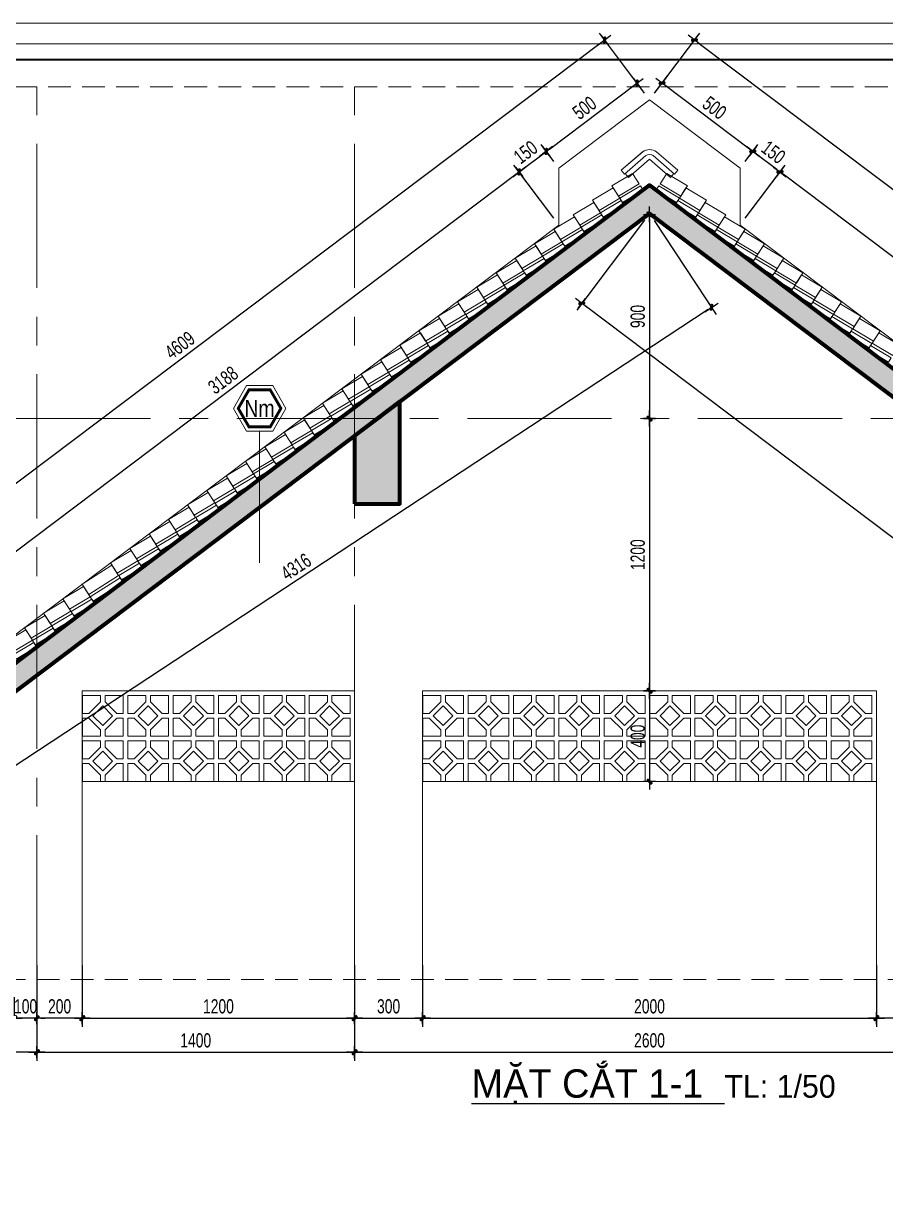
# Model space of a CAD drawing. Header units: inches. Extents: x 88947 to 296847, y 35049 to 161062.
# Drawn here: x 254366 to 258167, y 134927 to 140060 of the extents above; entities that cross this region are included whole.
import ezdxf

# ---------------------------------------------------------------- set-up
doc = ezdxf.new("R2010")
doc.units = ezdxf.units.IN
doc.header["$MEASUREMENT"] = 0
doc.header["$PDMODE"] = 1
for name, pattern in [('ACAD_ISO03W100', [30, 12, -18]), ('CENTER', [50.8, 31.75, -6.35, 6.35, -6.35]), ('DASHED', [0.75, 0.5, -0.25])]:
    doc.linetypes.add(name, pattern=pattern)
for name, color, linetype, lineweight in [('A-Dims', 145, 'Continuous', 25), ('A-Text', 30, 'Continuous', 9), ('A-Wall', 2, 'Continuous', 35), ('DIM', 7, 'Continuous', 25), ('HACTH', 8, 'Continuous', 5), ('KHUNG 1', 6, 'Continuous', 70), ('KHUNG 2', 144, 'Continuous', 18), ('KY HIEU', 4, 'Continuous', 25), ('NETMANH', 192, 'Continuous', 18), ('THAY', 3, 'Continuous', 18), ('TRUC', 252, 'ACAD_ISO03W100', 13)]:
    doc.layers.add(name, color=color, linetype=linetype, lineweight=lineweight)
doc.layers.add('text', color=2, linetype='Continuous')
doc.styles.add('DDCo-B-Helve-condense', font='VHELVCB.TTF')
doc.styles.add('FRANKO', font='VFRANKO.TTF')
doc.styles.add('VNI-HELVE-CONDENSE', font='VNARIAL.TTF', dxfattribs={"width": 0.7})
doc.dimstyles.new('TAS-50', dxfattribs={"dimscale": 25, "dimtxt": 2.5, "dimasz": 0.7, "dimexe": 1.5, "dimexo": 1.5, "dimgap": 0.8, "dimtad": 1, "dimdec": 0, "dimzin": 3, "dimdsep": 46, "dimtxsty": 'VNI-HELVE-CONDENSE', "dimblk": 'TICK', "dimcen": 2.5, "dimclrt": 71, "dimazin": 2, "dimtfac": 0.75, "dimtdec": 0, "dimtix": 1, "dimtmove": 2, "dimatfit": 2, "dimldrblk": 'TICK123', "dimfxl": 1.5, "dimtolj": 1, "dimtzin": 0, "dimarcsym": 0})

# ---------------------------------------------------------------- blocks, each defined once
blk = doc.blocks.new('khung ten')
at = {"layer": 'A-Wall', "ltscale": 0.7}
blk.add_lwpolyline([(267204, -219099), (305804, -219099), (305804, -190799), (267204, -190799)], close=True, dxfattribs=at)
at = {"layer": 'KHUNG 2', "ltscale": 0.7}
blk.add_lwpolyline([(267004, -219299), (306004, -219299), (306004, -190599), (267004, -190599)], close=True, dxfattribs=at)
at = {"layer": 'NETMANH', "ltscale": 0.7}
blk.add_lwpolyline([(265004, -220042), (307004, -220042), (307004, -190342), (265004, -190342)], close=True, dxfattribs=at)
blk = doc.blocks.new('A$C19BC2735')
at = {"layer": 'THAY'}
for points in [[(-499, -193), (-122, 132)], [(-440, -261), (-64, 64)], [(371, -320), (0, 0), (-371, -320)], [(440, -261), (64, 64)], [(499, -193), (122, 132)], [(-499, -193), (-440, -261), (-430, -252), (-371, -320)], [(499, -193), (440, -261), (430, -252), (371, -320)]]:
    blk.add_lwpolyline(points, dxfattribs=at)
for points in [[(122, 132, 0.306991), (-122, 132, 1)], [(72, 58, 0.306991), (-72, 58, 0.306991)]]:
    blk.add_lwpolyline(points, format="xyb", dxfattribs=at)
blk = doc.blocks.new('TICK')
at = {"layer": 'A-Dims', "color": 1}
for p, q in [((-2, 0), (2, 0)), ((0, 1.5), (0, -1.5))]:
    blk.add_line(p, q, dxfattribs=at)
at = {"layer": 'A-Dims', "color": 1, "const_width": 0.788}
blk.add_lwpolyline([(-0.33, -0.35), (0.38, 0.38)], dxfattribs=at)
at = {"layer": 'A-Dims', "color": 1, "const_width": 0.394}
for points in [[(0.24, 0.52, -0.414214), (0.52, 0.52, -1)], [(0.52, 0.52, -0.414214), (0.52, 0.24, -1)], [(-0.47, -0.21, 0.414214), (-0.47, -0.49, 1)], [(-0.47, -0.49, 0.414214), (-0.19, -0.49, 1)]]:
    blk.add_lwpolyline(points, format="xyb", dxfattribs=at)
blk = doc.blocks.new('*D2730')
at = {"layer": 'Defpoints', "color": 0}
for p in [(256670.4, 139495.1), (256726, 139421.3), (256606.3, 139331.1)]:
    blk.add_point(p, dxfattribs=at)
at = {"layer": 'DIM', "color": 0, "lineweight": -2}
for p, q in [((256703.4, 139451.3), (256647.9, 139525)), ((256564.7, 139415.4), (256656.5, 139484.5)), ((256583.7, 139361.1), (256528.1, 139434.8))]:
    blk.add_line(p, q, dxfattribs=at)
at = {"layer": 'DIM', "color": 0, "lineweight": -2, "xscale": 17.5, "yscale": 17.5, "zscale": 17.5}
for p, rotation in [((256670.4, 139495.1), 36.99999999970279), ((256550.7, 139404.8), 216.9999999997028)]:
    blk.add_blockref('TICK', p, dxfattribs=dict(at, rotation=rotation))
at = {"layer": 'DIM', "color": 71, "insert": (256579.3, 139491.4), "char_height": 62.5, "attachment_point": 5, "rotation": 37, "style": 'VNI-HELVE-CONDENSE'}
blk.add_mtext('\\A1;150', dxfattribs=at)
blk = doc.blocks.new('TICK123')
at = {"layer": 'A-Dims', "color": 1}
blk.add_lwpolyline([(0.05, 0, 0, 0.84, 0), (-2.11, 0, 8.4, 8.4, 0)], format="xyseb", dxfattribs=at)
blk = doc.blocks.new('*D2731')
at = {"layer": 'Defpoints', "color": 0}
for p in [(257070.1, 139796.2), (257125.6, 139722.5), (256726, 139421.3)]:
    blk.add_point(p, dxfattribs=at)
at = {"layer": 'DIM', "color": 0, "lineweight": -2}
for p, q in [((257103.1, 139752.4), (257047.5, 139826.1)), ((256684.4, 139505.6), (257056.1, 139785.7)), ((256703.4, 139451.3), (256647.9, 139525))]:
    blk.add_line(p, q, dxfattribs=at)
at = {"layer": 'DIM', "color": 0, "lineweight": -2, "xscale": 17.5, "yscale": 17.5, "zscale": 17.5}
for p, rotation in [((257070.1, 139796.2), 36.99999999970279), ((256670.4, 139495.1), 216.9999999997028)]:
    blk.add_blockref('TICK', p, dxfattribs=dict(at, rotation=rotation))
at = {"layer": 'DIM', "color": 71, "insert": (256839, 139687.1), "char_height": 62.5, "attachment_point": 5, "rotation": 37, "style": 'VNI-HELVE-CONDENSE'}
blk.add_mtext('\\A1;500', dxfattribs=at)
blk = doc.blocks.new('*D2732')
at = {"layer": 'Defpoints', "color": 0}
for p in [(257125.6, 139722.5), (253246.6, 137212.4), (253475.2, 136909)]:
    blk.add_point(p, dxfattribs=at)
at = {"layer": 'DIM', "color": 0, "lineweight": -2}
for p, q in [((256913.2, 139975.3), (253260.6, 137222.9)), ((257103.1, 139752.4), (256904.6, 140015.8)), ((253452.6, 136939), (253224, 137242.3))]:
    blk.add_line(p, q, dxfattribs=at)
at = {"layer": 'DIM', "color": 0, "lineweight": -2, "xscale": 17.5, "yscale": 17.5, "zscale": 17.5}
for p, rotation in [((256927.1, 139985.9), 36.99999999970282), ((253246.6, 137212.4), 216.9999999997028)]:
    blk.add_blockref('TICK', p, dxfattribs=dict(at, rotation=rotation))
at = {"layer": 'DIM', "color": 71, "insert": (255055.6, 138640.6), "char_height": 62.5, "attachment_point": 5, "rotation": 37, "style": 'VNI-HELVE-CONDENSE'}
blk.add_mtext('\\A1;4609', dxfattribs=at)
blk = doc.blocks.new('*D2733')
at = {"layer": 'Defpoints', "color": 0}
for p in [(256550.7, 139404.8), (256726.6, 139171.4), (254180.3, 137252.6)]:
    blk.add_point(p, dxfattribs=at)
at = {"layer": 'DIM', "color": 0, "lineweight": -2}
for p, q in [((256704.1, 139201.3), (256528.1, 139434.8)), ((254018.4, 137496.6), (256536.7, 139394.3)), ((254157.8, 137282.6), (253981.8, 137516))]:
    blk.add_line(p, q, dxfattribs=at)
at = {"layer": 'DIM', "color": 0, "lineweight": -2, "xscale": 17.5, "yscale": 17.5, "zscale": 17.5}
for p, rotation in [((256550.7, 139404.8), 36.99999999970279), ((254004.4, 137486.1), 216.9999999997028)]:
    blk.add_blockref('TICK', p, dxfattribs=dict(at, rotation=rotation))
at = {"layer": 'DIM', "color": 71, "insert": (255246.3, 138486.9), "char_height": 62.5, "attachment_point": 5, "rotation": 37, "style": 'VNI-HELVE-CONDENSE'}
blk.add_mtext('\\A1;3188', dxfattribs=at)
blk = doc.blocks.new('*D2737')
at = {"layer": 'Defpoints', "color": 0}
for p in [(257580.8, 139495.1), (257525.3, 139421.3), (257645, 139331.1)]:
    blk.add_point(p, dxfattribs=at)
at = {"layer": 'DIM', "color": 0, "lineweight": -2}
for p, q in [((257547.8, 139451.3), (257603.4, 139525)), ((257686.6, 139415.4), (257594.8, 139484.5)), ((257667.6, 139361.1), (257723.1, 139434.8))]:
    blk.add_line(p, q, dxfattribs=at)
at = {"layer": 'DIM', "color": 0, "lineweight": -2, "xscale": 17.5, "yscale": 17.5, "zscale": 17.5}
for p, rotation in [((257580.8, 139495.1), 142.9999999986278), ((257700.5, 139404.8), 322.9999999986278)]:
    blk.add_blockref('TICK', p, dxfattribs=dict(at, rotation=rotation))
at = {"layer": 'DIM', "color": 71, "insert": (257671.9, 139491.4), "char_height": 62.5, "attachment_point": 5, "rotation": 323, "style": 'VNI-HELVE-CONDENSE'}
blk.add_mtext('\\A1;150', dxfattribs=at)
blk = doc.blocks.new('*D2738')
at = {"layer": 'Defpoints', "color": 0}
for p in [(257181.2, 139796.2), (257125.6, 139722.5), (257525.3, 139421.3)]:
    blk.add_point(p, dxfattribs=at)
at = {"layer": 'DIM', "color": 0, "lineweight": -2}
for p, q in [((257148.2, 139752.4), (257203.8, 139826.1)), ((257566.8, 139505.6), (257195.2, 139785.7)), ((257547.8, 139451.3), (257603.4, 139525))]:
    blk.add_line(p, q, dxfattribs=at)
at = {"layer": 'DIM', "color": 0, "lineweight": -2, "xscale": 17.5, "yscale": 17.5, "zscale": 17.5}
for p, rotation in [((257181.2, 139796.2), 142.9999999986278), ((257580.8, 139495.1), 322.9999999986278)]:
    blk.add_blockref('TICK', p, dxfattribs=dict(at, rotation=rotation))
at = {"layer": 'DIM', "color": 71, "insert": (257412.2, 139687.1), "char_height": 62.5, "attachment_point": 5, "rotation": 323, "style": 'VNI-HELVE-CONDENSE'}
blk.add_mtext('\\A1;500', dxfattribs=at)
blk = doc.blocks.new('*D2739')
at = {"layer": 'Defpoints', "color": 0}
for p in [(257125.6, 139722.5), (261004.7, 137212.4), (260776.1, 136909)]:
    blk.add_point(p, dxfattribs=at)
at = {"layer": 'DIM', "color": 0, "lineweight": -2}
for p, q in [((257148.2, 139752.4), (257346.7, 140015.8)), ((257338.1, 139975.3), (260990.7, 137222.9)), ((260798.7, 136939), (261027.2, 137242.3))]:
    blk.add_line(p, q, dxfattribs=at)
at = {"layer": 'DIM', "color": 0, "lineweight": -2, "xscale": 17.5, "yscale": 17.5, "zscale": 17.5}
for p, rotation in [((257324.1, 139985.9), 142.9999999986278), ((261004.7, 137212.4), 322.9999999986278)]:
    blk.add_blockref('TICK', p, dxfattribs=dict(at, rotation=rotation))
at = {"layer": 'DIM', "color": 71, "insert": (259195.6, 138640.6), "char_height": 62.5, "attachment_point": 5, "rotation": 323, "style": 'VNI-HELVE-CONDENSE'}
blk.add_mtext('\\A1;4609', dxfattribs=at)
blk = doc.blocks.new('*D2740')
at = {"layer": 'Defpoints', "color": 0}
for p in [(257700.5, 139404.8), (257524.6, 139171.4), (260070.9, 137252.6)]:
    blk.add_point(p, dxfattribs=at)
at = {"layer": 'DIM', "color": 0, "lineweight": -2}
for p, q in [((257547.2, 139201.3), (257723.1, 139434.8)), ((260232.9, 137496.6), (257714.5, 139394.3)), ((260093.5, 137282.6), (260269.4, 137516))]:
    blk.add_line(p, q, dxfattribs=at)
at = {"layer": 'DIM', "color": 0, "lineweight": -2, "xscale": 17.5, "yscale": 17.5, "zscale": 17.5}
for p, rotation in [((257700.5, 139404.8), 142.9999999986278), ((260246.8, 137486.1), 322.9999999986278)]:
    blk.add_blockref('TICK', p, dxfattribs=dict(at, rotation=rotation))
at = {"layer": 'DIM', "color": 71, "insert": (259004.9, 138486.9), "char_height": 62.5, "attachment_point": 5, "rotation": 323, "style": 'VNI-HELVE-CONDENSE'}
blk.add_mtext('\\A1;3188', dxfattribs=at)
blk = doc.blocks.new('*D2902')
at = {"layer": 'Defpoints', "color": 0}
for p in [(257125.6, 139221.6), (253685.8, 136629.5), (254190.9, 136633.5), (253791.1, 136479.5), (253894.2, 136479.5)]:
    blk.add_point(p, dxfattribs=at)
at = {"layer": 'DIM', "color": 0, "lineweight": -2}
blk.add_line((253931.7, 136479.5), (254245, 136479.5), dxfattribs=at)
blk.add_arc((253486.7, 136479.5), 720.8, 1.391, 35.609, dxfattribs=at)
at = {"layer": 'DIM', "color": 0, "lineweight": -2, "xscale": 17.5, "yscale": 17.5, "zscale": 17.5}
for p, rotation in [((254062.4, 136913.3), 126.304526591707), ((254207.5, 136479.5), 270.6954651125307)]:
    blk.add_blockref('TICK', p, dxfattribs=dict(at, rotation=rotation))
at = {"layer": 'DIM', "color": 71, "insert": (254219.5, 136724.7), "char_height": 62.5, "attachment_point": 5, "rotation": 288.5, "style": 'VNI-HELVE-CONDENSE'}
blk.add_mtext('\\A1;37°', dxfattribs=at)
blk = doc.blocks.new('*D2741')
at = {"layer": 'Defpoints', "color": 0}
for p in [(255825.6, 135945.5), (256125.6, 135945.5), (256125.6, 135674.4)]:
    blk.add_point(p, dxfattribs=at)
at = {"layer": 'DIM', "color": 0, "lineweight": -2}
for p, q in [((255825.6, 135908), (255825.6, 135636.9)), ((256125.6, 135908), (256125.6, 135636.9)), ((255843.1, 135674.4), (256108.1, 135674.4))]:
    blk.add_line(p, q, dxfattribs=at)
at = {"layer": 'DIM', "color": 0, "lineweight": -2, "xscale": 17.5, "yscale": 17.5, "zscale": 17.5, "rotation": 180}
blk.add_blockref('TICK', (255825.6, 135674.4), dxfattribs=at)
at = {"layer": 'DIM', "color": 0, "lineweight": -2, "xscale": 17.5, "yscale": 17.5, "zscale": 17.5}
blk.add_blockref('TICK', (256125.6, 135674.4), dxfattribs=at)
at = {"layer": 'DIM', "color": 71, "insert": (255975.6, 135726.3), "char_height": 62.5, "attachment_point": 5, "style": 'VNI-HELVE-CONDENSE'}
blk.add_mtext('\\A1;300', dxfattribs=at)
blk = doc.blocks.new('*D2742')
at = {"layer": 'Defpoints', "color": 0}
for p in [(256125.6, 135945.5), (258125.6, 135945.5), (258125.6, 135674.4)]:
    blk.add_point(p, dxfattribs=at)
at = {"layer": 'DIM', "color": 0, "lineweight": -2}
for p, q in [((256125.6, 135908), (256125.6, 135636.9)), ((258125.6, 135908), (258125.6, 135636.9)), ((256143.1, 135674.4), (258108.1, 135674.4))]:
    blk.add_line(p, q, dxfattribs=at)
at = {"layer": 'DIM', "color": 0, "lineweight": -2, "xscale": 17.5, "yscale": 17.5, "zscale": 17.5, "rotation": 180}
blk.add_blockref('TICK', (256125.6, 135674.4), dxfattribs=at)
at = {"layer": 'DIM', "color": 0, "lineweight": -2, "xscale": 17.5, "yscale": 17.5, "zscale": 17.5}
blk.add_blockref('TICK', (258125.6, 135674.4), dxfattribs=at)
at = {"layer": 'DIM', "color": 71, "insert": (257125.6, 135726.3), "char_height": 62.5, "attachment_point": 5, "style": 'VNI-HELVE-CONDENSE'}
blk.add_mtext('\\A1;2000', dxfattribs=at)
blk = doc.blocks.new('*D2743')
at = {"layer": 'Defpoints', "color": 0}
for p in [(255825.6, 135945.5), (258425.6, 135945.5), (258425.6, 135524.4)]:
    blk.add_point(p, dxfattribs=at)
at = {"layer": 'DIM', "color": 0, "lineweight": -2}
for p, q in [((255825.6, 135908), (255825.6, 135486.9)), ((258425.6, 135908), (258425.6, 135486.9)), ((255843.1, 135524.4), (258408.1, 135524.4))]:
    blk.add_line(p, q, dxfattribs=at)
at = {"layer": 'DIM', "color": 0, "lineweight": -2, "xscale": 17.5, "yscale": 17.5, "zscale": 17.5, "rotation": 180}
blk.add_blockref('TICK', (255825.6, 135524.4), dxfattribs=at)
at = {"layer": 'DIM', "color": 0, "lineweight": -2, "xscale": 17.5, "yscale": 17.5, "zscale": 17.5}
blk.add_blockref('TICK', (258425.6, 135524.4), dxfattribs=at)
at = {"layer": 'DIM', "color": 71, "insert": (257125.6, 135576.3), "char_height": 62.5, "attachment_point": 5, "style": 'VNI-HELVE-CONDENSE'}
blk.add_mtext('\\A1;2600', dxfattribs=at)
blk = doc.blocks.new('*D2744')
at = {"layer": 'Defpoints', "color": 0}
for p in [(258125.6, 135945.5), (258425.6, 135945.5), (258125.6, 135674.4)]:
    blk.add_point(p, dxfattribs=at)
at = {"layer": 'DIM', "color": 0, "lineweight": -2}
for p, q in [((258125.6, 135908), (258125.6, 135636.9)), ((258425.6, 135908), (258425.6, 135636.9)), ((258408.1, 135674.4), (258143.1, 135674.4))]:
    blk.add_line(p, q, dxfattribs=at)
at = {"layer": 'DIM', "color": 0, "lineweight": -2, "xscale": 17.5, "yscale": 17.5, "zscale": 17.5, "rotation": 180}
blk.add_blockref('TICK', (258125.6, 135674.4), dxfattribs=at)
at = {"layer": 'DIM', "color": 0, "lineweight": -2, "xscale": 17.5, "yscale": 17.5, "zscale": 17.5}
blk.add_blockref('TICK', (258425.6, 135674.4), dxfattribs=at)
at = {"layer": 'DIM', "color": 71, "insert": (258275.6, 135726.3), "char_height": 62.5, "attachment_point": 5, "style": 'VNI-HELVE-CONDENSE'}
blk.add_mtext('\\A1;300', dxfattribs=at)
blk = doc.blocks.new('*D2745')
at = {"layer": 'Defpoints', "color": 0}
for p in [(254625.6, 135945.5), (255825.6, 135945.5), (255825.6, 135674.4)]:
    blk.add_point(p, dxfattribs=at)
at = {"layer": 'DIM', "color": 0, "lineweight": -2}
for p, q in [((254625.6, 135908), (254625.6, 135636.9)), ((255825.6, 135908), (255825.6, 135636.9)), ((254643.1, 135674.4), (255808.1, 135674.4))]:
    blk.add_line(p, q, dxfattribs=at)
at = {"layer": 'DIM', "color": 0, "lineweight": -2, "xscale": 17.5, "yscale": 17.5, "zscale": 17.5, "rotation": 180}
blk.add_blockref('TICK', (254625.6, 135674.4), dxfattribs=at)
at = {"layer": 'DIM', "color": 0, "lineweight": -2, "xscale": 17.5, "yscale": 17.5, "zscale": 17.5}
blk.add_blockref('TICK', (255825.6, 135674.4), dxfattribs=at)
at = {"layer": 'DIM', "color": 71, "insert": (255225.6, 135726.3), "char_height": 62.5, "attachment_point": 5, "style": 'VNI-HELVE-CONDENSE'}
blk.add_mtext('\\A1;1200', dxfattribs=at)
blk = doc.blocks.new('*D2746')
at = {"layer": 'Defpoints', "color": 0}
for p in [(254325.8, 135945.5), (254425.6, 135945.5), (254325.8, 135674.4)]:
    blk.add_point(p, dxfattribs=at)
at = {"layer": 'DIM', "color": 0, "lineweight": -2}
for p, q in [((254325.8, 135908), (254325.8, 135636.9)), ((254425.6, 135908), (254425.6, 135636.9)), ((254308.3, 135674.4), (254290.8, 135674.4)), ((254425.6, 135674.4), (254325.8, 135674.4)), ((254443.1, 135674.4), (254460.6, 135674.4))]:
    blk.add_line(p, q, dxfattribs=at)
at = {"layer": 'DIM', "color": 0, "lineweight": -2, "xscale": 17.5, "yscale": 17.5, "zscale": 17.5}
blk.add_blockref('TICK', (254325.8, 135674.4), dxfattribs=at)
at = {"layer": 'DIM', "color": 0, "lineweight": -2, "xscale": 17.5, "yscale": 17.5, "zscale": 17.5, "rotation": 180}
blk.add_blockref('TICK', (254425.6, 135674.4), dxfattribs=at)
at = {"layer": 'DIM', "color": 71, "insert": (254375.7, 135726.3), "char_height": 62.5, "attachment_point": 5, "style": 'VNI-HELVE-CONDENSE'}
blk.add_mtext('\\A1;100', dxfattribs=at)
blk = doc.blocks.new('*D2747')
at = {"layer": 'Defpoints', "color": 0}
for p in [(254425.6, 135945.5), (255825.6, 135945.5), (255825.6, 135524.4)]:
    blk.add_point(p, dxfattribs=at)
at = {"layer": 'DIM', "color": 0, "lineweight": -2}
for p, q in [((254425.6, 135908), (254425.6, 135486.9)), ((255825.6, 135908), (255825.6, 135486.9)), ((254443.1, 135524.4), (255808.1, 135524.4))]:
    blk.add_line(p, q, dxfattribs=at)
at = {"layer": 'DIM', "color": 0, "lineweight": -2, "xscale": 17.5, "yscale": 17.5, "zscale": 17.5, "rotation": 180}
blk.add_blockref('TICK', (254425.6, 135524.4), dxfattribs=at)
at = {"layer": 'DIM', "color": 0, "lineweight": -2, "xscale": 17.5, "yscale": 17.5, "zscale": 17.5}
blk.add_blockref('TICK', (255825.6, 135524.4), dxfattribs=at)
at = {"layer": 'DIM', "color": 71, "insert": (255125.6, 135576.3), "char_height": 62.5, "attachment_point": 5, "style": 'VNI-HELVE-CONDENSE'}
blk.add_mtext('\\A1;1400', dxfattribs=at)
blk = doc.blocks.new('*D2748')
at = {"layer": 'Defpoints', "color": 0}
for p in [(253475.2, 135945.5), (254425.6, 135945.5), (253475.2, 135524.4)]:
    blk.add_point(p, dxfattribs=at)
at = {"layer": 'DIM', "color": 0, "lineweight": -2}
for p, q in [((253475.2, 135908), (253475.2, 135486.9)), ((254425.6, 135908), (254425.6, 135486.9)), ((254408.1, 135524.4), (253492.7, 135524.4))]:
    blk.add_line(p, q, dxfattribs=at)
at = {"layer": 'DIM', "color": 0, "lineweight": -2, "xscale": 17.5, "yscale": 17.5, "zscale": 17.5, "rotation": 180}
blk.add_blockref('TICK', (253475.2, 135524.4), dxfattribs=at)
at = {"layer": 'DIM', "color": 0, "lineweight": -2, "xscale": 17.5, "yscale": 17.5, "zscale": 17.5}
blk.add_blockref('TICK', (254425.6, 135524.4), dxfattribs=at)
at = {"layer": 'DIM', "color": 71, "insert": (253950.4, 135576.3), "char_height": 62.5, "attachment_point": 5, "style": 'VNI-HELVE-CONDENSE'}
blk.add_mtext('\\A1;950', dxfattribs=at)
blk = doc.blocks.new('*D2762')
at = {"layer": 'Defpoints', "color": 0}
for p in [(254425.6, 135945.5), (254625.6, 135945.5), (254425.6, 135674.4)]:
    blk.add_point(p, dxfattribs=at)
at = {"layer": 'DIM', "color": 0, "lineweight": -2}
for p, q in [((254425.6, 135908), (254425.6, 135636.9)), ((254625.6, 135908), (254625.6, 135636.9)), ((254608.1, 135674.4), (254443.1, 135674.4))]:
    blk.add_line(p, q, dxfattribs=at)
at = {"layer": 'DIM', "color": 0, "lineweight": -2, "xscale": 17.5, "yscale": 17.5, "zscale": 17.5, "rotation": 180}
blk.add_blockref('TICK', (254425.6, 135674.4), dxfattribs=at)
at = {"layer": 'DIM', "color": 0, "lineweight": -2, "xscale": 17.5, "yscale": 17.5, "zscale": 17.5}
blk.add_blockref('TICK', (254625.6, 135674.4), dxfattribs=at)
at = {"layer": 'DIM', "color": 71, "insert": (254525.6, 135726.3), "char_height": 62.5, "attachment_point": 5, "style": 'VNI-HELVE-CONDENSE'}
blk.add_mtext('\\A1;200', dxfattribs=at)
blk = doc.blocks.new('*D2911')
at = {"layer": 'Defpoints', "color": 0}
for p in [(257125.6, 139221.6), (253521.4, 136847.7), (253794.1, 136433.7)]:
    blk.add_point(p, dxfattribs=at)
at = {"layer": 'DIM', "color": 0, "lineweight": -2}
for p, q in [((257146.3, 139190.3), (257418.9, 138776.3)), ((257383.7, 138798), (253808.7, 136443.3)), ((253542, 136816.4), (253814.7, 136402.4))]:
    blk.add_line(p, q, dxfattribs=at)
at = {"layer": 'DIM', "color": 0, "lineweight": -2, "xscale": 17.5, "yscale": 17.5, "zscale": 17.5}
for p, rotation in [((257398.3, 138807.6), 33.37091350752361), ((253794.1, 136433.7), 213.3709135075237)]:
    blk.add_blockref('TICK', p, dxfattribs=dict(at, rotation=rotation))
at = {"layer": 'DIM', "color": 71, "insert": (255567.6, 137664), "char_height": 62.5, "attachment_point": 5, "rotation": 33.3709, "style": 'VNI-HELVE-CONDENSE'}
blk.add_mtext('\\A1;4316', dxfattribs=at)
blk = doc.blocks.new('*D2766')
at = {"layer": 'Defpoints', "color": 0}
for p in [(257125.6, 139221.6), (260565.5, 136629.5), (260267.1, 136233.6)]:
    blk.add_point(p, dxfattribs=at)
at = {"layer": 'DIM', "color": 0, "lineweight": -2}
for p, q in [((257103.1, 139191.7), (256804.7, 138795.8)), ((256841.3, 138815.2), (260253.2, 136244.2)), ((260542.9, 136599.6), (260244.6, 136203.7))]:
    blk.add_line(p, q, dxfattribs=at)
at = {"layer": 'DIM', "color": 0, "lineweight": -2, "xscale": 17.5, "yscale": 17.5, "zscale": 17.5}
for p, rotation in [((256827.3, 138825.7), 142.9999999999998), ((260267.1, 136233.6), 322.9999999999998)]:
    blk.add_blockref('TICK', p, dxfattribs=dict(at, rotation=rotation))
at = {"layer": 'DIM', "color": 71, "insert": (258578.5, 137571.2), "char_height": 62.5, "attachment_point": 5, "rotation": 323, "style": 'VNI-HELVE-CONDENSE'}
blk.add_mtext('\\A1;4307', dxfattribs=at)
blk = doc.blocks.new('*D2912')
at = {"layer": 'Defpoints', "color": 0}
for p in [(257125.9, 139217.6), (257125.6, 138317.4), (257125.9, 138317.4)]:
    blk.add_point(p, dxfattribs=at)
at = {"layer": 'DIM', "color": 0, "lineweight": -2}
for p, q in [((257088.4, 139217.6), (257088.1, 139217.6)), ((257125.6, 139200.1), (257125.6, 138334.9)), ((257088.4, 138317.4), (257088.1, 138317.4))]:
    blk.add_line(p, q, dxfattribs=at)
at = {"layer": 'DIM', "color": 0, "lineweight": -2, "xscale": 17.5, "yscale": 17.5, "zscale": 17.5}
for p, rotation in [((257125.6, 139217.6), 90), ((257125.6, 138317.4), 270)]:
    blk.add_blockref('TICK', p, dxfattribs=dict(at, rotation=rotation))
at = {"layer": 'DIM', "color": 71, "insert": (257073.7, 138767.5), "char_height": 62.5, "attachment_point": 5, "rotation": 90, "style": 'VNI-HELVE-CONDENSE'}
blk.add_mtext('\\A1;900', dxfattribs=at)
blk = doc.blocks.new('*D2767')
at = {"layer": 'Defpoints', "color": 0}
for p in [(257125.6, 138317.4), (257125.6, 137117.4), (257125.6, 137117.4)]:
    blk.add_point(p, dxfattribs=at)
at = {"layer": 'DIM', "color": 0, "lineweight": -2}
blk.add_line((257125.6, 138299.9), (257125.6, 137134.9), dxfattribs=at)
at = {"layer": 'DIM', "color": 0, "lineweight": -2, "xscale": 17.5, "yscale": 17.5, "zscale": 17.5}
for p, rotation in [((257125.6, 138317.4), 90), ((257125.6, 137117.4), 270)]:
    blk.add_blockref('TICK', p, dxfattribs=dict(at, rotation=rotation))
at = {"layer": 'DIM', "color": 71, "insert": (257073.7, 137717.4), "char_height": 62.5, "attachment_point": 5, "rotation": 90, "style": 'VNI-HELVE-CONDENSE'}
blk.add_mtext('\\A1;1200', dxfattribs=at)
blk = doc.blocks.new('*D2913')
at = {"layer": 'Defpoints', "color": 0}
for p in [(257125.6, 137117.4), (257125.6, 136717.4), (257125.6, 136717.4)]:
    blk.add_point(p, dxfattribs=at)
at = {"layer": 'DIM', "color": 0, "lineweight": -2}
blk.add_line((257125.6, 137099.9), (257125.6, 136734.9), dxfattribs=at)
at = {"layer": 'DIM', "color": 0, "lineweight": -2, "xscale": 17.5, "yscale": 17.5, "zscale": 17.5}
for p, rotation in [((257125.6, 137117.4), 90), ((257125.6, 136717.4), 270)]:
    blk.add_blockref('TICK', p, dxfattribs=dict(at, rotation=rotation))
at = {"layer": 'DIM', "color": 71, "insert": (257073.7, 136917.4), "char_height": 62.5, "attachment_point": 5, "rotation": 90, "style": 'VNI-HELVE-CONDENSE'}
blk.add_mtext('\\A1;400', dxfattribs=at)

msp = doc.modelspace()

# ---------------------------------------------------------------- hatches: boundary and pattern name
at = {"layer": 'KHUNG 1'}
msp.add_hatch(color=256, dxfattribs=at).paths.add_polyline_path([(257125.6, 139346.8), (253625.6, 136709.4), (253685.8, 136629.5), (257125.6, 139221.6), (260565.5, 136629.5), (260625.6, 136709.4)])
at = {"layer": 'NETMANH'}
h = msp.add_hatch(dxfattribs=at)
h.set_pattern_fill('PAT_13', color=256, scale=200, style=0, pattern_type=2)
h.set_pattern_definition([(45, (254715.63, 136763.92), (0, 200), [61.421, -221.421]), (315, (254672.2, 136807.35), (200, 0.0006), [61.421, -221.42]), (315, (254715.63, 136850.78), (200, 0.0006), [61.42, -221.42]), (45, (254672.2, 136807.35), (0, 200), [61.421, -221.421]), (315, (254725.63, 136869.07), (200, 0.0006), [73.137, -209.705]), (90, (254725.63, 136869.07), (-200, 1e-14), [28.284, -171.716]), (0, (254777.34, 136817.35), (0, 200), [28.284, -171.716]), (45, (254725.63, 136745.64), (0, 200), [73.137, -209.706]), (0, (254777.34, 136797.35), (0, 200), [28.284, -171.716]), (90, (254725.63, 136717.35), (-200, 1e-14), [28.284, -171.716]), (315, (254653.91, 136797.35), (200, 0.0006), [73.137, -209.705]), (90, (254705.63, 136717.35), (-200, 1e-14), [28.284, -171.716]), (0, (254625.63, 136797.35), (0, 200), [28.284, -171.716]), (45, (254653.91, 136817.35), (0, 200), [73.137, -209.706]), (0, (254625.63, 136817.35), (0, 200), [28.284, -171.716]), (90, (254705.63, 136869.07), (-200, 1e-14), [28.284, -171.716]), (0, (254625.63, 136717.35), (0, 200), [80, -120]), (0, (254725.63, 136717.35), (0, 200), [80, -120]), (0, (254725.63, 136897.35), (0, 200), [80, -120]), (0, (254625.63, 136897.35), (0, 200), [80, -120]), (270, (254805.63, 136897.35), (200, 1e-14), [80, -120]), (90, (254805.63, 136717.35), (-200, 1e-14), [80, -120]), (90, (254625.63, 136717.35), (-200, 1e-14), [80, -120]), (90, (254625.63, 136817.35), (-200, 1e-14), [80, -120])])
h.paths.add_polyline_path([(255825.6, 137117.4), (254625.6, 137117.4), (254625.6, 136717.4), (255825.6, 136717.4)])
h = msp.add_hatch(dxfattribs=at)
h.set_pattern_fill('PAT_13', color=256, scale=200, style=0, pattern_type=2)
h.set_pattern_definition([(45, (256215.63, 136763.92), (0, 200), [61.421, -221.421]), (315, (256172.2, 136807.35), (200, 0.0006), [61.421, -221.42]), (315, (256215.63, 136850.78), (200, 0.0006), [61.421, -221.42]), (45, (256172.2, 136807.35), (0, 200), [61.421, -221.421]), (315, (256225.63, 136869.07), (200, 0.0006), [73.137, -209.705]), (90, (256225.63, 136869.07), (-200, 1e-14), [28.284, -171.716]), (0, (256277.34, 136817.35), (0, 200), [28.284, -171.716]), (45, (256225.63, 136745.64), (0, 200), [73.137, -209.706]), (0, (256277.34, 136797.35), (0, 200), [28.284, -171.716]), (90, (256225.63, 136717.35), (-200, 1e-14), [28.284, -171.716]), (315, (256153.91, 136797.35), (200, 0.0006), [73.137, -209.705]), (90, (256205.63, 136717.35), (-200, 1e-14), [28.284, -171.716]), (0, (256125.63, 136797.35), (0, 200), [28.284, -171.716]), (45, (256153.91, 136817.35), (0, 200), [73.137, -209.706]), (0, (256125.63, 136817.35), (0, 200), [28.284, -171.716]), (90, (256205.63, 136869.07), (-200, 1e-14), [28.284, -171.716]), (0, (256125.63, 136717.35), (0, 200), [80, -120]), (0, (256225.63, 136717.35), (0, 200), [80, -120]), (0, (256225.63, 136897.35), (0, 200), [80, -120]), (0, (256125.63, 136897.35), (0, 200), [80, -120]), (270, (256305.63, 136897.35), (200, 1e-14), [80, -120]), (90, (256305.63, 136717.35), (-200, 1e-14), [80, -120]), (90, (256125.63, 136717.35), (-200, 1e-14), [80, -120]), (90, (256125.63, 136817.35), (-200, 1e-14), [80, -120])])
h.paths.add_polyline_path([(258125.6, 137117.4), (256125.6, 137117.4), (256125.6, 136717.4), (258125.6, 136717.4)])

# ---------------------------------------------------------------- linework, layer by layer
at = {"layer": 'HACTH', "color": 252}
msp.add_lwpolyline([(255291.3, 138362.5), (255349.1, 138462.7), (255464.8, 138462.7), (255522.7, 138362.5), (255464.8, 138262.3), (255349.1, 138262.3)], close=True, dxfattribs=at)
msp.add_lwpolyline([(255407, 138262.3), (255407, 137681.3)], dxfattribs=at)
at = {"layer": 'KHUNG 1'}
msp.add_lwpolyline([(260565.5, 136629.5), (260625.6, 136709.4), (257125.6, 139346.8), (253625.6, 136709.4), (253685.8, 136629.5), (257125.6, 139221.6), (260565.5, 136629.5)], dxfattribs=at)
msp.add_lwpolyline([(255825.6, 137941.7), (256025.6, 137941.7), (256025.6, 138392.7), (255825.6, 138242)], close=True, dxfattribs=at)
msp.add_solid([(255825.6, 138242), (256025.6, 138392.7), (255825.6, 137941.7), (256025.6, 137941.7)], dxfattribs=at)
at = {"layer": 'KHUNG 2', "linetype": 'DASHED', "ltscale": 200}
msp.add_lwpolyline([(253275.2, 139779.2), (260975.6, 139779.2), (260975.6, 135845.5), (253275.2, 135845.5)], close=True, dxfattribs=at)
at = {"layer": 'KY HIEU', "const_width": 12.5}
msp.add_lwpolyline([(255312.9, 138362.5), (255360, 138443.9), (255454, 138443.9), (255501, 138362.5), (255454, 138281.1), (255360, 138281.1)], close=True, dxfattribs=at)
at = {"layer": 'THAY'}
for points in [[(257525.6, 139170.6), (257525.6, 139421.1), (257125.6, 139722.5), (256725.6, 139421.1), (256725.6, 139170.6)], [(257050, 139398.3), (257079.2, 139352.5), (256988.2, 139298.1), (256958.8, 139344), (257050, 139398.3)], [(257201.3, 139398.3), (257172.1, 139352.5), (257263.1, 139298.1), (257292.4, 139344), (257201.3, 139398.3)], [(256965, 139334.4), (256994.2, 139288.6), (256903.2, 139234.1), (256873.9, 139280.1), (256965, 139334.4)], [(257085.3, 139342.9), (257097.5, 139323.8), (257006.5, 139269.4), (256994.2, 139288.6), (257085.3, 139342.9)], [(257165.9, 139342.9), (257153.8, 139323.8), (257244.7, 139269.4), (257257, 139288.6), (257165.9, 139342.9)], [(257286.2, 139334.4), (257257, 139288.6), (257348, 139234.1), (257377.4, 139280.1), (257286.2, 139334.4)], [(256880.1, 139270.4), (256909.3, 139224.7), (256818.3, 139170.2), (256789, 139216.1), (256880.1, 139270.4)], [(257000.4, 139278.9), (257012.6, 139259.9), (256921.6, 139205.5), (256909.3, 139224.7), (257000.4, 139278.9)], [(257250.9, 139278.9), (257238.7, 139259.9), (257329.7, 139205.5), (257342, 139224.7), (257250.9, 139278.9)], [(257371.2, 139270.4), (257342, 139224.7), (257433, 139170.2), (257462.3, 139216.1), (257371.2, 139270.4)], [(256795.1, 139206.5), (256824.4, 139160.7), (256733.3, 139106.3), (256704, 139152.2), (256795.1, 139206.5)], [(256915.4, 139215.1), (256927.6, 139196), (256836.7, 139141.6), (256824.3, 139160.8), (256915.4, 139215.1)], [(257335.8, 139215.1), (257323.7, 139196), (257414.6, 139141.6), (257426.9, 139160.8), (257335.8, 139215.1)], [(257456.1, 139206.5), (257426.9, 139160.7), (257517.9, 139106.3), (257547.2, 139152.2), (257456.1, 139206.5)], [(256725.6, 139170.6), (254180.3, 137252.6)], [(256830.5, 139151.2), (256842.6, 139132.2), (256751.7, 139077.7), (256739.4, 139096.9), (256830.5, 139151.2)], [(257420.8, 139151.2), (257408.6, 139132.2), (257499.6, 139077.7), (257511.9, 139096.9), (257420.8, 139151.2)], [(257525.6, 139170.6), (260070.9, 137252.6)], [(256710.2, 139142.6), (256739.4, 139096.8), (256648.4, 139042.3), (256619.1, 139088.3), (256710.2, 139142.6)], [(257541, 139142.6), (257511.8, 139096.8), (257602.8, 139042.3), (257632.2, 139088.3), (257541, 139142.6)], [(256625.3, 139078.6), (256654.5, 139032.9), (256563.5, 138978.4), (256534.1, 139024.3), (256625.3, 139078.6)], [(256745.5, 139087.3), (256757.7, 139068.3), (256666.7, 139013.8), (256654.4, 139033), (256745.5, 139087.3)], [(257505.8, 139087.3), (257493.6, 139068.3), (257584.6, 139013.8), (257596.9, 139033), (257505.8, 139087.3)], [(257626, 139078.6), (257596.8, 139032.9), (257687.8, 138978.4), (257717.1, 139024.3), (257626, 139078.6)], [(256540.4, 139014.7), (256569.6, 138968.9), (256478.5, 138914.5), (256449.2, 138960.4), (256540.4, 139014.7)], [(256660.5, 139023.4), (256672.7, 139004.4), (256581.7, 138950), (256569.4, 138969.1), (256660.5, 139023.4)], [(257590.7, 139023.4), (257578.6, 139004.4), (257669.5, 138950), (257681.9, 138969.1), (257590.7, 139023.4)], [(257710.9, 139014.7), (257681.7, 138968.9), (257772.7, 138914.5), (257802, 138960.4), (257710.9, 139014.7)], [(256455.4, 138950.8), (256484.6, 138905), (256393.6, 138850.5), (256364.3, 138896.5), (256455.4, 138950.8)], [(256575.6, 138959.6), (256587.8, 138940.5), (256496.8, 138886.1), (256484.5, 138905.3), (256575.6, 138959.6)], [(257675.7, 138959.6), (257663.5, 138940.5), (257754.5, 138886.1), (257766.8, 138905.3), (257675.7, 138959.6)], [(257795.9, 138950.8), (257766.6, 138905), (257857.7, 138850.5), (257887, 138896.5), (257795.9, 138950.8)], [(256490.6, 138895.7), (256502.8, 138876.7), (256411.8, 138822.2), (256399.5, 138841.4), (256490.6, 138895.7)], [(257760.6, 138895.7), (257748.5, 138876.7), (257839.4, 138822.2), (257851.7, 138841.4), (257760.6, 138895.7)], [(256370.5, 138886.8), (256399.7, 138841.1), (256308.7, 138786.6), (256279.4, 138832.5), (256370.5, 138886.8)], [(257880.8, 138886.8), (257851.6, 138841.1), (257942.6, 138786.6), (257971.9, 138832.5), (257880.8, 138886.8)], [(256285.6, 138822.9), (256314.8, 138777.2), (256223.8, 138722.7), (256194.5, 138768.6), (256285.6, 138822.9)], [(256406.4, 138830.6), (256418.6, 138811.6), (256327.7, 138757.2), (256315.3, 138776.4), (256406.4, 138830.6)], [(257844.8, 138830.6), (257832.7, 138811.6), (257923.6, 138757.2), (257935.9, 138776.4), (257844.8, 138830.6)], [(257965.7, 138822.9), (257936.5, 138777.2), (258027.5, 138722.7), (258056.8, 138768.6), (257965.7, 138822.9)], [(256200.6, 138759), (256229.8, 138713.2), (256138.8, 138658.7), (256109.5, 138704.7), (256200.6, 138759)], [(256321.5, 138766.8), (256333.7, 138747.8), (256242.7, 138693.3), (256230.4, 138712.5), (256321.5, 138766.8)], [(257929.8, 138766.8), (257917.6, 138747.8), (258008.6, 138693.3), (258020.9, 138712.5), (257929.8, 138766.8)], [(258050.6, 138759), (258021.4, 138713.2), (258112.4, 138658.7), (258141.8, 138704.7), (258050.6, 138759)], [(256115.7, 138695.1), (256144.9, 138649.3), (256053.9, 138594.8), (256024.6, 138640.8), (256115.7, 138695.1)], [(256236.5, 138702.9), (256248.7, 138683.9), (256157.7, 138629.5), (256145.4, 138648.6), (256236.5, 138702.9)], [(258014.7, 138702.9), (258002.6, 138683.9), (258093.5, 138629.5), (258105.8, 138648.6), (258014.7, 138702.9)], [(258135.6, 138695.1), (258106.3, 138649.3), (258197.4, 138594.8), (258226.7, 138640.8), (258135.6, 138695.1)], [(256151.6, 138639), (256163.7, 138620), (256072.8, 138565.6), (256060.5, 138584.8), (256151.6, 138639)], [(258099.7, 138639), (258087.5, 138620), (258178.5, 138565.6), (258190.8, 138584.8), (258099.7, 138639)], [(256030.8, 138631.1), (256060, 138585.3), (255968.9, 138530.9), (255939.6, 138576.8), (256030.8, 138631.1)], [(255945.8, 138567.2), (255975.1, 138521.4), (255884, 138467), (255854.7, 138512.9), (255945.8, 138567.2)], [(256066.6, 138575.2), (256078.8, 138556.1), (255987.8, 138501.7), (255975.5, 138520.9), (256066.6, 138575.2)], [(255860.9, 138503.3), (255890.1, 138457.5), (255799.1, 138403), (255769.8, 138449), (255860.9, 138503.3)], [(255981.7, 138511.3), (255993.8, 138492.3), (255902.9, 138437.8), (255890.6, 138457), (255981.7, 138511.3)], [(255775.7, 138439.2), (255804.9, 138393.4), (255713.9, 138338.9), (255684.6, 138384.9), (255775.7, 138439.2)], [(255896.7, 138447.4), (255908.9, 138428.4), (255817.9, 138374), (255805.6, 138393.2), (255896.7, 138447.4)], [(255811.6, 138383), (255823.8, 138364), (255732.8, 138309.6), (255720.5, 138328.8), (255811.6, 138383)], [(255690.8, 138375.2), (255720, 138329.5), (255629, 138275), (255599.6, 138320.9), (255690.8, 138375.2)], [(255605.8, 138311.3), (255635.1, 138265.5), (255544, 138211.1), (255514.7, 138257), (255605.8, 138311.3)], [(255726.7, 138319.2), (255738.8, 138300.1), (255647.9, 138245.7), (255635.6, 138264.9), (255726.7, 138319.2)], [(255520.9, 138247.4), (255550.1, 138201.6), (255459.1, 138147.1), (255429.8, 138193.1), (255520.9, 138247.4)], [(255641.7, 138255.3), (255653.9, 138236.3), (255562.9, 138181.8), (255550.6, 138201), (255641.7, 138255.3)], [(255436, 138183.4), (255465.2, 138137.7), (255374.2, 138083.2), (255344.9, 138129.2), (255436, 138183.4)], [(255556.8, 138191.4), (255568.9, 138172.4), (255478, 138118), (255465.7, 138137.1), (255556.8, 138191.4)], [(255471.8, 138127.6), (255484, 138108.5), (255393, 138054.1), (255380.7, 138073.3), (255471.8, 138127.6)], [(255351.1, 138119.5), (255380.3, 138073.8), (255289.3, 138019.3), (255260, 138065.2), (255351.1, 138119.5)], [(255265.9, 138055.4), (255295.1, 138009.7), (255204.1, 137955.2), (255174.7, 138001.1), (255265.9, 138055.4)], [(255386.9, 138063.7), (255399, 138044.7), (255308.1, 137990.2), (255295.8, 138009.4), (255386.9, 138063.7)], [(255180.9, 137991.5), (255210.1, 137945.7), (255119.1, 137891.3), (255089.8, 137937.2), (255180.9, 137991.5)], [(255301.8, 137999.3), (255313.9, 137980.3), (255223, 137925.8), (255210.7, 137945), (255301.8, 137999.3)], [(255096, 137927.6), (255125.2, 137881.8), (255034.2, 137827.3), (255004.9, 137873.3), (255096, 137927.6)], [(255216.8, 137935.4), (255229, 137916.4), (255138, 137862), (255125.7, 137881.1), (255216.8, 137935.4)], [(255131.9, 137871.6), (255144, 137852.5), (255053.1, 137798.1), (255040.8, 137817.3), (255131.9, 137871.6)], [(255011, 137863.6), (255040.3, 137817.9), (254949.2, 137763.4), (254919.9, 137809.3), (255011, 137863.6)], [(254926.1, 137799.7), (254955.3, 137753.9), (254864.3, 137699.5), (254835, 137745.4), (254926.1, 137799.7)], [(255046.9, 137807.7), (255059.1, 137788.7), (254968.1, 137734.2), (254955.8, 137753.4), (255046.9, 137807.7)], [(254841.2, 137735.8), (254870.4, 137690), (254779.4, 137635.6), (254750.1, 137681.5), (254841.2, 137735.8)], [(254962, 137743.8), (254974.1, 137724.8), (254883.2, 137670.4), (254870.9, 137689.5), (254962, 137743.8)], [(254756, 137671.7), (254785.2, 137625.9), (254654.3, 137541.4), (254625, 137587.4), (254756, 137671.7)], [(254877, 137679.9), (254889.2, 137660.9), (254798.2, 137606.5), (254785.9, 137625.7), (254877, 137679.9)], [(254791.9, 137615.5), (254804.1, 137596.5), (254673.2, 137512), (254660.9, 137531.2), (254791.9, 137615.5)], [(254631.2, 137577.7), (254660.4, 137532), (254569.4, 137477.5), (254540.1, 137523.4), (254631.2, 137577.7)], [(254546.3, 137513.8), (254575.5, 137468), (254484.5, 137413.5), (254455.1, 137459.5), (254546.3, 137513.8)], [(254667.1, 137521.7), (254679.3, 137502.7), (254588.3, 137448.3), (254576, 137467.4), (254667.1, 137521.7)], [(254582.1, 137457.8), (254594.3, 137438.8), (254503.4, 137384.4), (254491, 137403.6), (254582.1, 137457.8)], [(254461.3, 137449.9), (254490.6, 137404.1), (254399.5, 137349.6), (254370.2, 137395.6), (254461.3, 137449.9)], [(254376.4, 137385.9), (254405.7, 137340.2), (254314.6, 137285.7), (254285.3, 137331.7), (254376.4, 137385.9)], [(254497.2, 137394), (254509.3, 137374.9), (254418.4, 137320.5), (254406.1, 137339.7), (254497.2, 137394)], [(254412.2, 137330.1), (254424.4, 137311.1), (254333.4, 137256.6), (254321.1, 137275.8), (254412.2, 137330.1)], [(255825.6, 136717.4), (254625.6, 136717.4), (254625.6, 137117.4), (255825.6, 137117.4)], [(255825.6, 135845.5), (255825.6, 137117.4)], [(256125.6, 135845.5), (256125.6, 137117.4)], [(256125.6, 137117.4), (258125.6, 137117.4)], [(258125.6, 137117.4), (258125.6, 135845.5)], [(254625.6, 135845.5), (254625.6, 136717.4)], [(254625.6, 136717.4), (255825.6, 136717.4)], [(256125.6, 136717.4), (258125.6, 136717.4)], [(258125.6, 136717.4), (256125.6, 136717.4)]]:
    msp.add_lwpolyline(points, dxfattribs=at)
at = {"layer": 'TRUC', "linetype": 'CENTER', "ltscale": 20}
for points in [[(254425.6, 135845.5), (254425.6, 139779.2)], [(255825.6, 135845.5), (255825.6, 139779.2)], [(253275.2, 138317.4), (260975.6, 138317.4)]]:
    msp.add_lwpolyline(points, dxfattribs=at)

# ---------------------------------------------------------------- block references
at = {"layer": 'A-Text', "xscale": 0.3535714285681024, "yscale": 0.3535714286845177, "zscale": 0.3535714286832132}
msp.add_blockref('khung ten', (158599.4, 207359.5), dxfattribs=at)
at = {"layer": 'THAY', "yscale": 0.25, "zscale": 0.25}
for p, xscale in [((257125.4, 139460.8), 0.25), ((257125.9, 139460.8), -0.25)]:
    msp.add_blockref('A$C19BC2735', p, dxfattribs=dict(at, xscale=xscale))

# ---------------------------------------------------------------- texts
at = {"layer": 'KY HIEU', "style": 'DDCo-B-Helve-condense'}
msp.add_text('Nm', height=75, dxfattribs=at).set_placement((255339.7, 138324.8))
at = {"layer": 'text', "insert": (256341, 135448.8), "char_height": 125, "width": 5864.249, "attachment_point": 1, "style": 'FRANKO'}
msp.add_mtext('{\\LMAËT CAÉT 1-1  \\H0.8x;\\lTL: 1/50}', dxfattribs=at)

# ---------------------------------------------------------------- dimensions: what is measured, and where the dimension line sits
at = {"layer": 'DIM'}
for base, p1, p2, angle, picture, middle in [((253246.6, 137212.4), (257125.6, 139722.5), (253475.2, 136909), 217, '*D2732', (255055.6, 138640.6)), ((261004.7, 137212.4), (257125.6, 139722.5), (260776.1, 136909), 323, '*D2739', (259195.6, 138640.6)), ((257070.1, 139796.2), (256726, 139421.3), (257125.6, 139722.5), 217, '*D2731', (256839, 139687.1)), ((257181.2, 139796.2), (257525.3, 139421.3), (257125.6, 139722.5), 323, '*D2738', (257412.2, 139687.1)), ((256670.4, 139495.1), (256606.3, 139331.1), (256726, 139421.3), 217, '*D2730', (256579.3, 139491.4)), ((257580.8, 139495.1), (257645, 139331.1), (257525.3, 139421.3), 323, '*D2737', (257671.9, 139491.4)), ((256550.7, 139404.8), (254180.3, 137252.6), (256726.6, 139171.4), 217, '*D2733', (255246.3, 138486.9)), ((257700.5, 139404.8), (260070.9, 137252.6), (257524.6, 139171.4), 323, '*D2740', (259004.9, 138486.9)), ((257125.6, 138317.4), (257125.9, 139217.6), (257125.9, 138317.4), 90, '*D2912', (257073.7, 138767.5)), ((257125.6, 137117.4), (257125.6, 138317.4), (257125.6, 137117.4), 90, '*D2767', (257073.7, 137717.4)), ((257125.6, 136717.4), (257125.6, 137117.4), (257125.6, 136717.4), 90, '*D2913', (257073.7, 136917.4)), ((258125.6, 135674.4), (258425.6, 135945.5), (258125.6, 135945.5), 180, '*D2744', (258275.6, 135726.3))]:
    dim = msp.add_linear_dim(base=base, p1=p1, p2=p2, angle=angle, dimstyle='TAS-50', dxfattribs=at)
    dim.commit()
    dim.dimension.update_dxf_attribs({"geometry": picture, "text_midpoint": middle})
for p2, distance, picture, middle in [((253521.4, 136847.7), 495.7, '*D2911', (255567.6, 137664)), ((260565.5, 136629.5), -495.7, '*D2766', (258578.5, 137571.2))]:
    dim = msp.add_aligned_dim(p1=(257125.6, 139221.6), p2=p2, distance=distance, dimstyle='TAS-50', dxfattribs=at)
    dim.commit()
    dim.dimension.update_dxf_attribs({"geometry": picture, "text_midpoint": middle})
dim = msp.add_angular_dim_2l(base=(254190.9, 136633.5), line1=((253791.1, 136479.5), (253894.2, 136479.5)), line2=((253685.8, 136629.5), (257125.6, 139221.6)), dimstyle='TAS-50', dxfattribs=at)
dim.commit()
dim.dimension.update_dxf_attribs({"geometry": '*D2902', "text_midpoint": (254219.5, 136724.7)})
for base, p1, p2, picture, middle in [((253475.2, 135524.4), (254425.6, 135945.5), (253475.2, 135945.5), '*D2748', (253950.4, 135576.3)), ((254325.8, 135674.4), (254425.6, 135945.5), (254325.8, 135945.5), '*D2746', (254375.7, 135726.3)), ((255825.6, 135524.4), (254425.6, 135945.5), (255825.6, 135945.5), '*D2747', (255125.6, 135576.3)), ((254425.6, 135674.4), (254625.6, 135945.5), (254425.6, 135945.5), '*D2762', (254525.6, 135726.3)), ((255825.6, 135674.4), (254625.6, 135945.5), (255825.6, 135945.5), '*D2745', (255225.6, 135726.3)), ((256125.6, 135674.4), (255825.6, 135945.5), (256125.6, 135945.5), '*D2741', (255975.6, 135726.3)), ((258425.6, 135524.4), (255825.6, 135945.5), (258425.6, 135945.5), '*D2743', (257125.6, 135576.3)), ((258125.6, 135674.4), (256125.6, 135945.5), (258125.6, 135945.5), '*D2742', (257125.6, 135726.3))]:
    dim = msp.add_linear_dim(base=base, p1=p1, p2=p2, dimstyle='TAS-50', dxfattribs=at)
    dim.commit()
    dim.dimension.update_dxf_attribs({"geometry": picture, "text_midpoint": middle})

doc.saveas('drawing.dxf')
